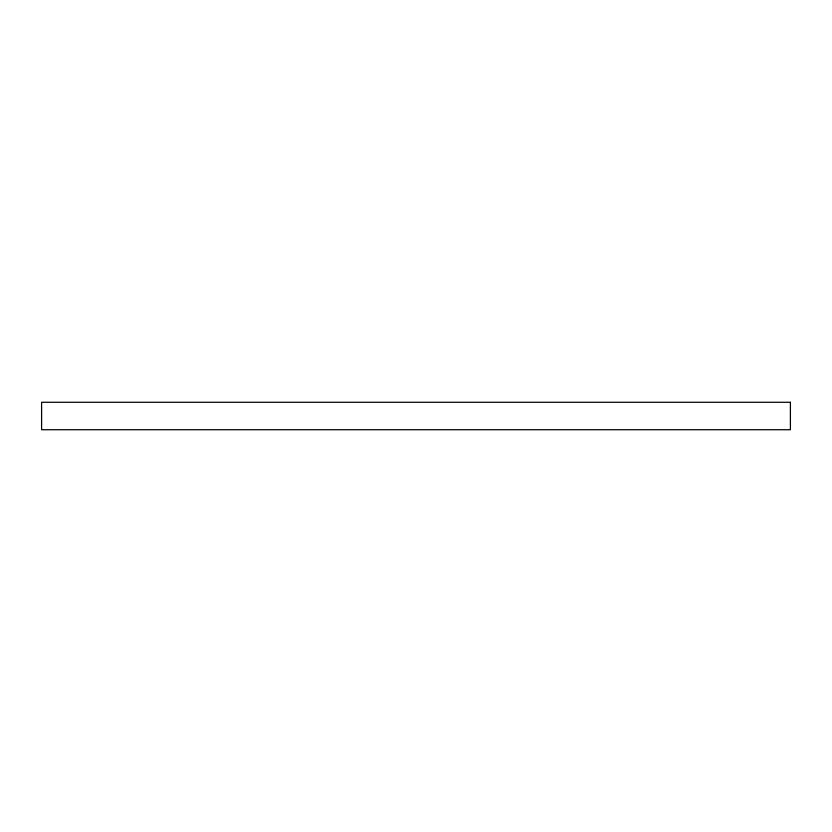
<?xml version="1.0" encoding="UTF-8"?>
<svg xmlns="http://www.w3.org/2000/svg" width="832" height="832" viewBox="0 0 832 832"><rect width="100%" height="100%" fill="white"/><g stroke="black" fill="none" stroke-linecap="round" stroke-linejoin="round"><path stroke-width="1.25" d="M790.4 402.272L41.6 402.272L41.6 429.728L790.4 429.728L790.4 402.272"/></g></svg>
